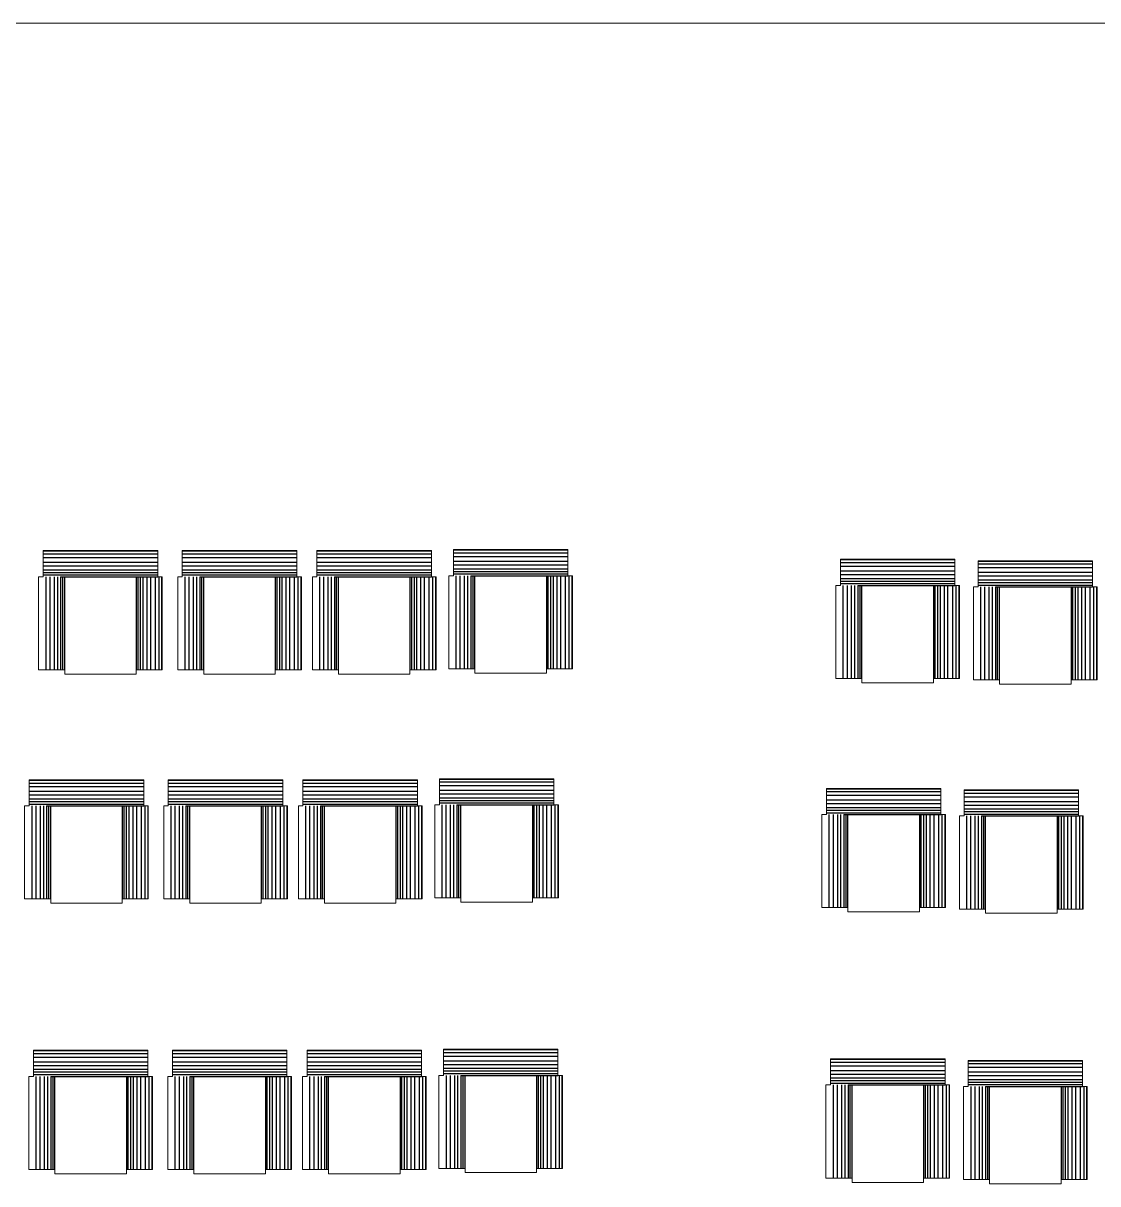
# Model space of a CAD drawing. Header units: feet. Extents: x 344914 to 345457, y 7396879 to 7397422.
# Drawn here: x 345259.239 to 345263.173, y 7397168.572 to 7397172.819 of the extents above; entities that cross this region are included whole.
import ezdxf

# ---------------------------------------------------------------- set-up
doc = ezdxf.new("R2010")
doc.units = ezdxf.units.FT
doc.header["$MEASUREMENT"] = 0
doc.layers.get('0').update_dxf_attribs({"lineweight": 18})
doc.layers.add('MOBIL_I', color=13, linetype='Continuous')
doc.layers.add('parede', color=7, linetype='Continuous', lineweight=18)

msp = doc.modelspace()

# ---------------------------------------------------------------- linework, layer by layer
at = {"color": 0}
for points in [[(345259.7316, 7397170.8889), (345259.7316, 7397170.7934), (345259.7485, 7397170.7934), (345259.7485, 7397170.453), (345259.653, 7397170.453), (345259.653, 7397170.4372), (345259.3912, 7397170.4372), (345259.3912, 7397170.453), (345259.2957, 7397170.453), (345259.2957, 7397170.7934), (345259.3126, 7397170.7934), (345259.3126, 7397170.8889)], [(345260.2407, 7397170.8889), (345260.2407, 7397170.7934), (345260.2576, 7397170.7934), (345260.2576, 7397170.453), (345260.1621, 7397170.453), (345260.1621, 7397170.4372), (345259.9003, 7397170.4372), (345259.9003, 7397170.453), (345259.8048, 7397170.453), (345259.8048, 7397170.7934), (345259.8217, 7397170.7934), (345259.8217, 7397170.8889)], [(345260.7337, 7397170.8889), (345260.7337, 7397170.7934), (345260.7506, 7397170.7934), (345260.7506, 7397170.453), (345260.6551, 7397170.453), (345260.6551, 7397170.4372), (345260.3933, 7397170.4372), (345260.3933, 7397170.453), (345260.2978, 7397170.453), (345260.2978, 7397170.7934), (345260.3147, 7397170.7934), (345260.3147, 7397170.8889)], [(345261.233, 7397170.8926), (345261.233, 7397170.7971), (345261.25, 7397170.7971), (345261.25, 7397170.4567), (345261.1545, 7397170.4567), (345261.1545, 7397170.441), (345260.8926, 7397170.441), (345260.8926, 7397170.4567), (345260.7971, 7397170.4567), (345260.7971, 7397170.7971), (345260.814, 7397170.7971), (345260.814, 7397170.8926)], [(345262.65, 7397170.8573), (345262.65, 7397170.7618), (345262.6669, 7397170.7618), (345262.6669, 7397170.4213), (345262.5714, 7397170.4213), (345262.5714, 7397170.4056), (345262.3095, 7397170.4056), (345262.3095, 7397170.4213), (345262.214, 7397170.4213), (345262.214, 7397170.7618), (345262.231, 7397170.7618), (345262.231, 7397170.8573)], [(345263.1537, 7397170.8519), (345263.1537, 7397170.7564), (345263.1706, 7397170.7564), (345263.1706, 7397170.416), (345263.0751, 7397170.416), (345263.0751, 7397170.4003), (345262.8133, 7397170.4003), (345262.8133, 7397170.416), (345262.7177, 7397170.416), (345262.7177, 7397170.7564), (345262.7347, 7397170.7564), (345262.7347, 7397170.8519)], [(345259.6803, 7397170.0506), (345259.6803, 7397169.9551), (345259.6973, 7397169.9551), (345259.6973, 7397169.6147), (345259.6018, 7397169.6147), (345259.6018, 7397169.5989), (345259.3399, 7397169.5989), (345259.3399, 7397169.6147), (345259.2444, 7397169.6147), (345259.2444, 7397169.9551), (345259.2613, 7397169.9551), (345259.2613, 7397170.0506)], [(345260.1894, 7397170.0506), (345260.1894, 7397169.9551), (345260.2063, 7397169.9551), (345260.2063, 7397169.6147), (345260.1108, 7397169.6147), (345260.1108, 7397169.5989), (345259.849, 7397169.5989), (345259.849, 7397169.6147), (345259.7535, 7397169.6147), (345259.7535, 7397169.9551), (345259.7704, 7397169.9551), (345259.7704, 7397170.0506)], [(345260.6824, 7397170.0506), (345260.6824, 7397169.9551), (345260.6993, 7397169.9551), (345260.6993, 7397169.6147), (345260.6038, 7397169.6147), (345260.6038, 7397169.5989), (345260.342, 7397169.5989), (345260.342, 7397169.6147), (345260.2465, 7397169.6147), (345260.2465, 7397169.9551), (345260.2634, 7397169.9551), (345260.2634, 7397170.0506)], [(345261.1818, 7397170.0543), (345261.1818, 7397169.9588), (345261.1987, 7397169.9588), (345261.1987, 7397169.6184), (345261.1032, 7397169.6184), (345261.1032, 7397169.6027), (345260.8414, 7397169.6027), (345260.8414, 7397169.6184), (345260.7458, 7397169.6184), (345260.7458, 7397169.9588), (345260.7628, 7397169.9588), (345260.7628, 7397170.0543)], [(345262.5987, 7397170.019), (345262.5987, 7397169.9235), (345262.6156, 7397169.9235), (345262.6156, 7397169.5831), (345262.5201, 7397169.5831), (345262.5201, 7397169.5673), (345262.2583, 7397169.5673), (345262.2583, 7397169.5831), (345262.1628, 7397169.5831), (345262.1628, 7397169.9235), (345262.1797, 7397169.9235), (345262.1797, 7397170.019)], [(345263.1024, 7397170.0136), (345263.1024, 7397169.9181), (345263.1193, 7397169.9181), (345263.1193, 7397169.5777), (345263.0238, 7397169.5777), (345263.0238, 7397169.562), (345262.762, 7397169.562), (345262.762, 7397169.5777), (345262.6665, 7397169.5777), (345262.6665, 7397169.9181), (345262.6834, 7397169.9181), (345262.6834, 7397170.0136)], [(345259.6956, 7397169.0609), (345259.6956, 7397168.9654), (345259.7125, 7397168.9654), (345259.7125, 7397168.625), (345259.617, 7397168.625), (345259.617, 7397168.6093), (345259.3551, 7397168.6093), (345259.3551, 7397168.625), (345259.2596, 7397168.625), (345259.2596, 7397168.9654), (345259.2766, 7397168.9654), (345259.2766, 7397169.0609)], [(345260.2046, 7397169.0609), (345260.2046, 7397168.9654), (345260.2216, 7397168.9654), (345260.2216, 7397168.625), (345260.1261, 7397168.625), (345260.1261, 7397168.6093), (345259.8642, 7397168.6093), (345259.8642, 7397168.625), (345259.7687, 7397168.625), (345259.7687, 7397168.9654), (345259.7856, 7397168.9654), (345259.7856, 7397169.0609)], [(345260.6976, 7397169.0609), (345260.6976, 7397168.9654), (345260.7146, 7397168.9654), (345260.7146, 7397168.625), (345260.6191, 7397168.625), (345260.6191, 7397168.6093), (345260.3572, 7397168.6093), (345260.3572, 7397168.625), (345260.2617, 7397168.625), (345260.2617, 7397168.9654), (345260.2786, 7397168.9654), (345260.2786, 7397169.0609)], [(345261.197, 7397169.0647), (345261.197, 7397168.9691), (345261.2139, 7397168.9691), (345261.2139, 7397168.6287), (345261.1184, 7397168.6287), (345261.1184, 7397168.613), (345260.8566, 7397168.613), (345260.8566, 7397168.6287), (345260.7611, 7397168.6287), (345260.7611, 7397168.9691), (345260.778, 7397168.9691), (345260.778, 7397169.0647)], [(345262.6139, 7397169.0293), (345262.6139, 7397168.9338), (345262.6308, 7397168.9338), (345262.6308, 7397168.5934), (345262.5353, 7397168.5934), (345262.5353, 7397168.5776), (345262.2735, 7397168.5776), (345262.2735, 7397168.5934), (345262.178, 7397168.5934), (345262.178, 7397168.9338), (345262.1949, 7397168.9338), (345262.1949, 7397169.0293)], [(345263.1176, 7397169.0239), (345263.1176, 7397168.9284), (345263.1346, 7397168.9284), (345263.1346, 7397168.588), (345263.0391, 7397168.588), (345263.0391, 7397168.5723), (345262.7772, 7397168.5723), (345262.7772, 7397168.588), (345262.6817, 7397168.588), (345262.6817, 7397168.9284), (345262.6986, 7397168.9284), (345262.6986, 7397169.0239)]]:
    msp.add_lwpolyline(points, close=True, dxfattribs=at)
at = {"layer": 'MOBIL_I'}
for p, q in [((345259.7316, 7397170.8865), (345259.3126, 7397170.8865)), ((345259.3126, 7397170.877), (345259.7316, 7397170.877)), ((345260.2407, 7397170.8865), (345259.8217, 7397170.8865)), ((345259.8217, 7397170.877), (345260.2407, 7397170.877)), ((345260.7337, 7397170.8865), (345260.3147, 7397170.8865)), ((345260.3147, 7397170.877), (345260.7337, 7397170.877)), ((345261.233, 7397170.8902), (345260.814, 7397170.8902)), ((345260.814, 7397170.8808), (345261.233, 7397170.8808)), ((345259.7316, 7397170.8627), (345259.3126, 7397170.8627)), ((345259.3126, 7397170.8467), (345259.7316, 7397170.8467)), ((345259.7316, 7397170.8321), (345259.3126, 7397170.8321)), ((345260.2407, 7397170.8627), (345259.8217, 7397170.8627)), ((345259.8217, 7397170.8467), (345260.2407, 7397170.8467)), ((345260.2407, 7397170.8321), (345259.8217, 7397170.8321)), ((345260.7337, 7397170.8627), (345260.3147, 7397170.8627)), ((345260.3147, 7397170.8467), (345260.7337, 7397170.8467)), ((345260.7337, 7397170.8321), (345260.3147, 7397170.8321)), ((345261.233, 7397170.8664), (345260.814, 7397170.8664)), ((345260.814, 7397170.8504), (345261.233, 7397170.8504)), ((345261.233, 7397170.8358), (345260.814, 7397170.8358)), ((345262.65, 7397170.8549), (345262.231, 7397170.8549)), ((345262.231, 7397170.8454), (345262.65, 7397170.8454)), ((345262.65, 7397170.831), (345262.231, 7397170.831)), ((345263.1537, 7397170.8495), (345262.7347, 7397170.8495)), ((345262.7347, 7397170.8401), (345263.1537, 7397170.8401)), ((345259.3126, 7397170.819), (345259.7316, 7397170.819)), ((345259.7316, 7397170.8082), (345259.3126, 7397170.8082)), ((345259.3126, 7397170.8001), (345259.7316, 7397170.8001)), ((345259.3219, 7397170.7934), (345259.3219, 7397170.453)), ((345259.3379, 7397170.453), (345259.3379, 7397170.7934)), ((345259.3525, 7397170.7934), (345259.3525, 7397170.453)), ((345259.3655, 7397170.453), (345259.3655, 7397170.7934)), ((345259.3764, 7397170.7934), (345259.6679, 7397170.7934)), ((345259.3764, 7397170.7934), (345259.3764, 7397170.453)), ((345259.3844, 7397170.453), (345259.3844, 7397170.7934)), ((345259.3912, 7397170.453), (345259.3912, 7397170.7934)), ((345259.653, 7397170.7934), (345259.653, 7397170.453)), ((345259.6597, 7397170.453), (345259.6597, 7397170.7934)), ((345259.6679, 7397170.7934), (345259.6679, 7397170.453)), ((345259.6679, 7397170.7934), (345259.7316, 7397170.7934)), ((345259.6787, 7397170.453), (345259.6787, 7397170.7934)), ((345259.6917, 7397170.7934), (345259.6917, 7397170.453)), ((345259.7063, 7397170.453), (345259.7063, 7397170.7934)), ((345259.7223, 7397170.7934), (345259.7223, 7397170.453)), ((345259.7367, 7397170.453), (345259.7367, 7397170.7934)), ((345259.7461, 7397170.7934), (345259.7461, 7397170.453)), ((345259.8217, 7397170.819), (345260.2407, 7397170.819)), ((345260.2407, 7397170.8082), (345259.8217, 7397170.8082)), ((345259.8217, 7397170.8001), (345260.2407, 7397170.8001)), ((345259.831, 7397170.7934), (345259.831, 7397170.453)), ((345259.847, 7397170.453), (345259.847, 7397170.7934)), ((345259.8616, 7397170.7934), (345259.8616, 7397170.453)), ((345259.8746, 7397170.453), (345259.8746, 7397170.7934)), ((345259.8854, 7397170.7934), (345259.8854, 7397170.453)), ((345259.8855, 7397170.7934), (345260.177, 7397170.7934)), ((345259.8935, 7397170.453), (345259.8935, 7397170.7934)), ((345259.9003, 7397170.453), (345259.9003, 7397170.7934)), ((345260.1621, 7397170.7934), (345260.1621, 7397170.453)), ((345260.1688, 7397170.453), (345260.1688, 7397170.7934)), ((345260.177, 7397170.7934), (345260.177, 7397170.453)), ((345260.177, 7397170.7934), (345260.2407, 7397170.7934)), ((345260.1878, 7397170.453), (345260.1878, 7397170.7934)), ((345260.2008, 7397170.7934), (345260.2008, 7397170.453)), ((345260.2154, 7397170.453), (345260.2154, 7397170.7934)), ((345260.2314, 7397170.7934), (345260.2314, 7397170.453)), ((345260.2457, 7397170.453), (345260.2457, 7397170.7934)), ((345260.2552, 7397170.7934), (345260.2552, 7397170.453)), ((345260.3147, 7397170.819), (345260.7337, 7397170.819)), ((345260.7337, 7397170.8082), (345260.3147, 7397170.8082)), ((345260.3147, 7397170.8001), (345260.7337, 7397170.8001)), ((345260.324, 7397170.7934), (345260.324, 7397170.453)), ((345260.34, 7397170.453), (345260.34, 7397170.7934)), ((345260.3546, 7397170.7934), (345260.3546, 7397170.453)), ((345260.3676, 7397170.453), (345260.3676, 7397170.7934)), ((345260.3784, 7397170.7934), (345260.3784, 7397170.453)), ((345260.3785, 7397170.7934), (345260.67, 7397170.7934)), ((345260.3865, 7397170.453), (345260.3865, 7397170.7934)), ((345260.3933, 7397170.453), (345260.3933, 7397170.7934)), ((345260.6551, 7397170.7934), (345260.6551, 7397170.453)), ((345260.6618, 7397170.453), (345260.6618, 7397170.7934)), ((345260.67, 7397170.7934), (345260.67, 7397170.453)), ((345260.67, 7397170.7934), (345260.7337, 7397170.7934)), ((345260.6808, 7397170.453), (345260.6808, 7397170.7934)), ((345260.6938, 7397170.7934), (345260.6938, 7397170.453)), ((345260.7084, 7397170.453), (345260.7084, 7397170.7934)), ((345260.7244, 7397170.7934), (345260.7244, 7397170.453)), ((345260.7387, 7397170.453), (345260.7387, 7397170.7934)), ((345260.7482, 7397170.7934), (345260.7482, 7397170.453)), ((345260.814, 7397170.8228), (345261.233, 7397170.8228)), ((345261.233, 7397170.812), (345260.814, 7397170.812)), ((345260.814, 7397170.8038), (345261.233, 7397170.8038)), ((345260.8233, 7397170.7971), (345260.8233, 7397170.4567)), ((345260.8393, 7397170.4567), (345260.8393, 7397170.7971)), ((345260.8539, 7397170.7971), (345260.8539, 7397170.4567)), ((345260.867, 7397170.4567), (345260.867, 7397170.7971)), ((345260.8778, 7397170.7971), (345261.1693, 7397170.7971)), ((345260.8778, 7397170.7971), (345260.8778, 7397170.4567)), ((345260.8859, 7397170.4567), (345260.8859, 7397170.7971)), ((345260.8926, 7397170.4567), (345260.8926, 7397170.7971)), ((345261.1545, 7397170.7971), (345261.1545, 7397170.4567)), ((345261.1612, 7397170.4567), (345261.1612, 7397170.7971)), ((345261.1693, 7397170.7971), (345261.1693, 7397170.4567)), ((345261.1693, 7397170.7971), (345261.233, 7397170.7971)), ((345261.1802, 7397170.4567), (345261.1802, 7397170.7971)), ((345261.1931, 7397170.7971), (345261.1931, 7397170.4567)), ((345261.2078, 7397170.4567), (345261.2078, 7397170.7971)), ((345261.2237, 7397170.7971), (345261.2237, 7397170.4567)), ((345261.2381, 7397170.4567), (345261.2381, 7397170.7971)), ((345261.2476, 7397170.7971), (345261.2476, 7397170.4567)), ((345262.231, 7397170.8151), (345262.65, 7397170.8151)), ((345262.65, 7397170.8004), (345262.231, 7397170.8004)), ((345263.1537, 7397170.8257), (345262.7347, 7397170.8257)), ((345262.7347, 7397170.8097), (345263.1537, 7397170.8097)), ((345263.1537, 7397170.7951), (345262.7347, 7397170.7951)), ((345262.231, 7397170.7874), (345262.65, 7397170.7874)), ((345262.65, 7397170.7766), (345262.231, 7397170.7766)), ((345262.231, 7397170.7685), (345262.65, 7397170.7685)), ((345262.2402, 7397170.7618), (345262.2402, 7397170.4213)), ((345262.2563, 7397170.4213), (345262.2563, 7397170.7618)), ((345262.2708, 7397170.7618), (345262.2708, 7397170.4213)), ((345262.2839, 7397170.4213), (345262.2839, 7397170.7618)), ((345262.2947, 7397170.7618), (345262.5862, 7397170.7618)), ((345262.2947, 7397170.7618), (345262.2947, 7397170.4213)), ((345262.3028, 7397170.4213), (345262.3028, 7397170.7618)), ((345262.3095, 7397170.4213), (345262.3095, 7397170.7618)), ((345262.5714, 7397170.7618), (345262.5714, 7397170.4213)), ((345262.5781, 7397170.4213), (345262.5781, 7397170.7618)), ((345262.5863, 7397170.7618), (345262.5863, 7397170.4213)), ((345262.5863, 7397170.7618), (345262.65, 7397170.7618)), ((345262.5971, 7397170.4213), (345262.5971, 7397170.7618)), ((345262.6101, 7397170.7618), (345262.6101, 7397170.4213)), ((345262.6247, 7397170.4213), (345262.6247, 7397170.7618)), ((345262.6407, 7397170.7618), (345262.6407, 7397170.4213)), ((345262.655, 7397170.4213), (345262.655, 7397170.7618)), ((345262.6645, 7397170.7618), (345262.6645, 7397170.4213)), ((345262.7347, 7397170.782), (345263.1537, 7397170.782)), ((345263.1537, 7397170.7713), (345262.7347, 7397170.7713)), ((345262.7347, 7397170.7631), (345263.1537, 7397170.7631)), ((345262.744, 7397170.7564), (345262.744, 7397170.416)), ((345262.76, 7397170.416), (345262.76, 7397170.7564)), ((345262.7746, 7397170.7564), (345262.7746, 7397170.416)), ((345262.7876, 7397170.416), (345262.7876, 7397170.7564)), ((345262.7984, 7397170.7564), (345262.7984, 7397170.416)), ((345262.7985, 7397170.7564), (345263.0899, 7397170.7564)), ((345262.8065, 7397170.416), (345262.8065, 7397170.7564)), ((345262.8133, 7397170.416), (345262.8133, 7397170.7564)), ((345263.0751, 7397170.7564), (345263.0751, 7397170.416)), ((345263.0818, 7397170.416), (345263.0818, 7397170.7564)), ((345263.09, 7397170.7564), (345263.09, 7397170.416)), ((345263.09, 7397170.7564), (345263.1537, 7397170.7564)), ((345263.1008, 7397170.416), (345263.1008, 7397170.7564)), ((345263.1138, 7397170.7564), (345263.1138, 7397170.416)), ((345263.1284, 7397170.416), (345263.1284, 7397170.7564)), ((345263.1444, 7397170.7564), (345263.1444, 7397170.416)), ((345263.1587, 7397170.416), (345263.1587, 7397170.7564)), ((345263.1682, 7397170.7564), (345263.1682, 7397170.416)), ((345259.6803, 7397170.0482), (345259.2613, 7397170.0482)), ((345259.2613, 7397170.0387), (345259.6803, 7397170.0387)), ((345259.6803, 7397170.0244), (345259.2613, 7397170.0244)), ((345260.1894, 7397170.0482), (345259.7704, 7397170.0482)), ((345259.7704, 7397170.0387), (345260.1894, 7397170.0387)), ((345260.1894, 7397170.0244), (345259.7704, 7397170.0244)), ((345260.6824, 7397170.0482), (345260.2634, 7397170.0482)), ((345260.2634, 7397170.0387), (345260.6824, 7397170.0387)), ((345260.6824, 7397170.0244), (345260.2634, 7397170.0244)), ((345261.1818, 7397170.0519), (345260.7628, 7397170.0519)), ((345260.7628, 7397170.0425), (345261.1818, 7397170.0425)), ((345261.1818, 7397170.0281), (345260.7628, 7397170.0281)), ((345259.2613, 7397170.0084), (345259.6803, 7397170.0084)), ((345259.6803, 7397169.9938), (345259.2613, 7397169.9938)), ((345259.7704, 7397170.0084), (345260.1894, 7397170.0084)), ((345260.1894, 7397169.9938), (345259.7704, 7397169.9938)), ((345260.2634, 7397170.0084), (345260.6824, 7397170.0084)), ((345260.6824, 7397169.9938), (345260.2634, 7397169.9938)), ((345260.7628, 7397170.0121), (345261.1818, 7397170.0121)), ((345261.1818, 7397169.9975), (345260.7628, 7397169.9975)), ((345260.7628, 7397169.9845), (345261.1818, 7397169.9845)), ((345262.5987, 7397170.0166), (345262.1797, 7397170.0166)), ((345262.1797, 7397170.0071), (345262.5987, 7397170.0071)), ((345262.5987, 7397169.9928), (345262.1797, 7397169.9928)), ((345263.1024, 7397170.0112), (345262.6834, 7397170.0112)), ((345262.6834, 7397170.0018), (345263.1024, 7397170.0018)), ((345263.1024, 7397169.9874), (345262.6834, 7397169.9874)), ((345259.2613, 7397169.9807), (345259.6803, 7397169.9807)), ((345259.6803, 7397169.97), (345259.2613, 7397169.97)), ((345259.2613, 7397169.9618), (345259.6803, 7397169.9618)), ((345259.2706, 7397169.9551), (345259.2706, 7397169.6147)), ((345259.2866, 7397169.6147), (345259.2866, 7397169.9551)), ((345259.3012, 7397169.9551), (345259.3012, 7397169.6147)), ((345259.3143, 7397169.6147), (345259.3143, 7397169.9551)), ((345259.3251, 7397169.9551), (345259.6166, 7397169.9551)), ((345259.3251, 7397169.9551), (345259.3251, 7397169.6147)), ((345259.3332, 7397169.6147), (345259.3332, 7397169.9551)), ((345259.3399, 7397169.6147), (345259.3399, 7397169.9551)), ((345259.6018, 7397169.9551), (345259.6018, 7397169.6147)), ((345259.6085, 7397169.6147), (345259.6085, 7397169.9551)), ((345259.6166, 7397169.9551), (345259.6166, 7397169.6147)), ((345259.6166, 7397169.9551), (345259.6803, 7397169.9551)), ((345259.6275, 7397169.6147), (345259.6275, 7397169.9551)), ((345259.6404, 7397169.9551), (345259.6404, 7397169.6147)), ((345259.6551, 7397169.6147), (345259.6551, 7397169.9551)), ((345259.671, 7397169.9551), (345259.671, 7397169.6147)), ((345259.6854, 7397169.6147), (345259.6854, 7397169.9551)), ((345259.6949, 7397169.9551), (345259.6949, 7397169.6147)), ((345259.7704, 7397169.9807), (345260.1894, 7397169.9807)), ((345260.1894, 7397169.97), (345259.7704, 7397169.97)), ((345259.7704, 7397169.9618), (345260.1894, 7397169.9618)), ((345259.7797, 7397169.9551), (345259.7797, 7397169.6147)), ((345259.7957, 7397169.6147), (345259.7957, 7397169.9551)), ((345259.8103, 7397169.9551), (345259.8103, 7397169.6147)), ((345259.8234, 7397169.6147), (345259.8234, 7397169.9551)), ((345259.8342, 7397169.9551), (345260.1257, 7397169.9551)), ((345259.8342, 7397169.9551), (345259.8342, 7397169.6147)), ((345259.8423, 7397169.6147), (345259.8423, 7397169.9551)), ((345259.849, 7397169.6147), (345259.849, 7397169.9551)), ((345260.1108, 7397169.9551), (345260.1108, 7397169.6147)), ((345260.1176, 7397169.6147), (345260.1176, 7397169.9551)), ((345260.1257, 7397169.9551), (345260.1257, 7397169.6147)), ((345260.1257, 7397169.9551), (345260.1894, 7397169.9551)), ((345260.1365, 7397169.6147), (345260.1365, 7397169.9551)), ((345260.1495, 7397169.9551), (345260.1495, 7397169.6147)), ((345260.1642, 7397169.6147), (345260.1642, 7397169.9551)), ((345260.1801, 7397169.9551), (345260.1801, 7397169.6147)), ((345260.1945, 7397169.6147), (345260.1945, 7397169.9551)), ((345260.2039, 7397169.9551), (345260.2039, 7397169.6147)), ((345260.2634, 7397169.9807), (345260.6824, 7397169.9807)), ((345260.6824, 7397169.97), (345260.2634, 7397169.97)), ((345260.2634, 7397169.9618), (345260.6824, 7397169.9618)), ((345260.2727, 7397169.9551), (345260.2727, 7397169.6147)), ((345260.2887, 7397169.6147), (345260.2887, 7397169.9551)), ((345260.3033, 7397169.9551), (345260.3033, 7397169.6147)), ((345260.3164, 7397169.6147), (345260.3164, 7397169.9551)), ((345260.3272, 7397169.9551), (345260.6187, 7397169.9551)), ((345260.3272, 7397169.9551), (345260.3272, 7397169.6147)), ((345260.3353, 7397169.6147), (345260.3353, 7397169.9551)), ((345260.342, 7397169.6147), (345260.342, 7397169.9551)), ((345260.6038, 7397169.9551), (345260.6038, 7397169.6147)), ((345260.6106, 7397169.6147), (345260.6106, 7397169.9551)), ((345260.6187, 7397169.9551), (345260.6187, 7397169.6147)), ((345260.6187, 7397169.9551), (345260.6824, 7397169.9551)), ((345260.6295, 7397169.6147), (345260.6295, 7397169.9551)), ((345260.6425, 7397169.9551), (345260.6425, 7397169.6147)), ((345260.6572, 7397169.6147), (345260.6572, 7397169.9551)), ((345260.6731, 7397169.9551), (345260.6731, 7397169.6147)), ((345260.6875, 7397169.6147), (345260.6875, 7397169.9551)), ((345260.6969, 7397169.9551), (345260.6969, 7397169.6147)), ((345261.1818, 7397169.9737), (345260.7628, 7397169.9737)), ((345260.7628, 7397169.9656), (345261.1818, 7397169.9656)), ((345260.7721, 7397169.9588), (345260.7721, 7397169.6184)), ((345260.7881, 7397169.6184), (345260.7881, 7397169.9588)), ((345260.8027, 7397169.9588), (345260.8027, 7397169.6184)), ((345260.8157, 7397169.6184), (345260.8157, 7397169.9588)), ((345260.8265, 7397169.9588), (345260.8265, 7397169.6184)), ((345260.8266, 7397169.9588), (345261.118, 7397169.9588)), ((345260.8346, 7397169.6184), (345260.8346, 7397169.9588)), ((345260.8414, 7397169.6184), (345260.8414, 7397169.9588)), ((345261.1032, 7397169.9588), (345261.1032, 7397169.6184)), ((345261.1099, 7397169.6184), (345261.1099, 7397169.9588)), ((345261.1181, 7397169.9588), (345261.1181, 7397169.6184)), ((345261.1181, 7397169.9588), (345261.1818, 7397169.9588)), ((345261.1289, 7397169.6184), (345261.1289, 7397169.9588)), ((345261.1419, 7397169.9588), (345261.1419, 7397169.6184)), ((345261.1565, 7397169.6184), (345261.1565, 7397169.9588)), ((345261.1725, 7397169.9588), (345261.1725, 7397169.6184)), ((345261.1868, 7397169.6184), (345261.1868, 7397169.9588)), ((345261.1963, 7397169.9588), (345261.1963, 7397169.6184)), ((345262.1797, 7397169.9768), (345262.5987, 7397169.9768)), ((345262.5987, 7397169.9621), (345262.1797, 7397169.9621)), ((345262.1797, 7397169.9491), (345262.5987, 7397169.9491)), ((345262.6834, 7397169.9714), (345263.1024, 7397169.9714)), ((345263.1024, 7397169.9568), (345262.6834, 7397169.9568)), ((345262.6834, 7397169.9438), (345263.1024, 7397169.9438)), ((345262.5987, 7397169.9383), (345262.1797, 7397169.9383)), ((345262.1797, 7397169.9302), (345262.5987, 7397169.9302)), ((345262.189, 7397169.9235), (345262.189, 7397169.5831)), ((345262.205, 7397169.5831), (345262.205, 7397169.9235)), ((345262.2196, 7397169.9235), (345262.2196, 7397169.5831)), ((345262.2326, 7397169.5831), (345262.2326, 7397169.9235)), ((345262.2435, 7397169.9235), (345262.535, 7397169.9235)), ((345262.2435, 7397169.9235), (345262.2435, 7397169.5831)), ((345262.2516, 7397169.5831), (345262.2516, 7397169.9235)), ((345262.2583, 7397169.5831), (345262.2583, 7397169.9235)), ((345262.5201, 7397169.9235), (345262.5201, 7397169.5831)), ((345262.5268, 7397169.5831), (345262.5268, 7397169.9235)), ((345262.535, 7397169.9235), (345262.535, 7397169.5831)), ((345262.535, 7397169.9235), (345262.5987, 7397169.9235)), ((345262.5458, 7397169.5831), (345262.5458, 7397169.9235)), ((345262.5588, 7397169.9235), (345262.5588, 7397169.5831)), ((345262.5735, 7397169.5831), (345262.5735, 7397169.9235)), ((345262.5894, 7397169.9235), (345262.5894, 7397169.5831)), ((345262.6038, 7397169.5831), (345262.6038, 7397169.9235)), ((345262.6132, 7397169.9235), (345262.6132, 7397169.5831)), ((345263.1024, 7397169.933), (345262.6834, 7397169.933)), ((345262.6834, 7397169.9248), (345263.1024, 7397169.9248)), ((345262.6927, 7397169.9181), (345262.6927, 7397169.5777)), ((345262.7087, 7397169.5777), (345262.7087, 7397169.9181)), ((345262.7233, 7397169.9181), (345262.7233, 7397169.5777)), ((345262.7363, 7397169.5777), (345262.7363, 7397169.9181)), ((345262.7472, 7397169.9181), (345263.0387, 7397169.9181)), ((345262.7472, 7397169.9181), (345262.7472, 7397169.5777)), ((345262.7553, 7397169.5777), (345262.7553, 7397169.9181)), ((345262.762, 7397169.5777), (345262.762, 7397169.9181)), ((345263.0238, 7397169.9181), (345263.0238, 7397169.5777)), ((345263.0306, 7397169.5777), (345263.0306, 7397169.9181)), ((345263.0387, 7397169.9181), (345263.0387, 7397169.5777)), ((345263.0387, 7397169.9181), (345263.1024, 7397169.9181)), ((345263.0495, 7397169.5777), (345263.0495, 7397169.9181)), ((345263.0625, 7397169.9181), (345263.0625, 7397169.5777)), ((345263.0772, 7397169.5777), (345263.0772, 7397169.9181)), ((345263.0931, 7397169.9181), (345263.0931, 7397169.5777)), ((345263.1075, 7397169.5777), (345263.1075, 7397169.9181)), ((345263.1169, 7397169.9181), (345263.1169, 7397169.5777)), ((345259.6956, 7397169.0585), (345259.2766, 7397169.0585)), ((345259.2766, 7397169.0491), (345259.6956, 7397169.0491)), ((345260.2046, 7397169.0585), (345259.7856, 7397169.0585)), ((345259.7856, 7397169.0491), (345260.2046, 7397169.0491)), ((345260.6976, 7397169.0585), (345260.2786, 7397169.0585)), ((345260.2786, 7397169.0491), (345260.6976, 7397169.0491)), ((345261.197, 7397169.0623), (345260.778, 7397169.0623)), ((345260.778, 7397169.0528), (345261.197, 7397169.0528)), ((345259.6956, 7397169.0347), (345259.2766, 7397169.0347)), ((345259.2766, 7397169.0187), (345259.6956, 7397169.0187)), ((345260.2046, 7397169.0347), (345259.7856, 7397169.0347)), ((345259.7856, 7397169.0187), (345260.2046, 7397169.0187)), ((345260.6976, 7397169.0347), (345260.2786, 7397169.0347)), ((345260.2786, 7397169.0187), (345260.6976, 7397169.0187)), ((345261.197, 7397169.0384), (345260.778, 7397169.0384)), ((345260.778, 7397169.0224), (345261.197, 7397169.0224)), ((345261.197, 7397169.0078), (345260.778, 7397169.0078)), ((345262.6139, 7397169.0269), (345262.1949, 7397169.0269)), ((345262.1949, 7397169.0174), (345262.6139, 7397169.0174)), ((345263.1176, 7397169.0215), (345262.6986, 7397169.0215)), ((345262.6986, 7397169.0121), (345263.1176, 7397169.0121)), ((345259.6956, 7397169.0041), (345259.2766, 7397169.0041)), ((345259.2766, 7397168.9911), (345259.6956, 7397168.9911)), ((345259.6956, 7397168.9803), (345259.2766, 7397168.9803)), ((345259.2766, 7397168.9721), (345259.6956, 7397168.9721)), ((345259.2858, 7397168.9654), (345259.2858, 7397168.625)), ((345259.3019, 7397168.625), (345259.3019, 7397168.9654)), ((345259.3164, 7397168.9654), (345259.3164, 7397168.625)), ((345259.3295, 7397168.625), (345259.3295, 7397168.9654)), ((345259.3403, 7397168.9654), (345259.6318, 7397168.9654)), ((345259.3403, 7397168.9654), (345259.3403, 7397168.625)), ((345259.3484, 7397168.625), (345259.3484, 7397168.9654)), ((345259.3551, 7397168.625), (345259.3551, 7397168.9654)), ((345259.617, 7397168.9654), (345259.617, 7397168.625)), ((345259.6237, 7397168.625), (345259.6237, 7397168.9654)), ((345259.6318, 7397168.9654), (345259.6318, 7397168.625)), ((345259.6318, 7397168.9654), (345259.6956, 7397168.9654)), ((345259.6427, 7397168.625), (345259.6427, 7397168.9654)), ((345259.6557, 7397168.9654), (345259.6557, 7397168.625)), ((345259.6703, 7397168.625), (345259.6703, 7397168.9654)), ((345259.6863, 7397168.9654), (345259.6863, 7397168.625)), ((345259.7006, 7397168.625), (345259.7006, 7397168.9654)), ((345259.7101, 7397168.9654), (345259.7101, 7397168.625)), ((345260.2046, 7397169.0041), (345259.7856, 7397169.0041)), ((345259.7856, 7397168.9911), (345260.2046, 7397168.9911)), ((345260.2046, 7397168.9803), (345259.7856, 7397168.9803)), ((345259.7856, 7397168.9721), (345260.2046, 7397168.9721)), ((345259.7949, 7397168.9654), (345259.7949, 7397168.625)), ((345259.8109, 7397168.625), (345259.8109, 7397168.9654)), ((345259.8255, 7397168.9654), (345259.8255, 7397168.625)), ((345259.8386, 7397168.625), (345259.8386, 7397168.9654)), ((345259.8494, 7397168.9654), (345260.1409, 7397168.9654)), ((345259.8494, 7397168.9654), (345259.8494, 7397168.625)), ((345259.8575, 7397168.625), (345259.8575, 7397168.9654)), ((345259.8642, 7397168.625), (345259.8642, 7397168.9654)), ((345260.1261, 7397168.9654), (345260.1261, 7397168.625)), ((345260.1328, 7397168.625), (345260.1328, 7397168.9654)), ((345260.1409, 7397168.9654), (345260.1409, 7397168.625)), ((345260.1409, 7397168.9654), (345260.2046, 7397168.9654)), ((345260.1518, 7397168.625), (345260.1518, 7397168.9654)), ((345260.1648, 7397168.9654), (345260.1648, 7397168.625)), ((345260.1794, 7397168.625), (345260.1794, 7397168.9654)), ((345260.1954, 7397168.9654), (345260.1954, 7397168.625)), ((345260.2097, 7397168.625), (345260.2097, 7397168.9654)), ((345260.2192, 7397168.9654), (345260.2192, 7397168.625)), ((345260.6976, 7397169.0041), (345260.2786, 7397169.0041)), ((345260.2786, 7397168.9911), (345260.6976, 7397168.9911)), ((345260.6976, 7397168.9803), (345260.2786, 7397168.9803)), ((345260.2786, 7397168.9721), (345260.6976, 7397168.9721)), ((345260.2879, 7397168.9654), (345260.2879, 7397168.625)), ((345260.3039, 7397168.625), (345260.3039, 7397168.9654)), ((345260.3185, 7397168.9654), (345260.3185, 7397168.625)), ((345260.3316, 7397168.625), (345260.3316, 7397168.9654)), ((345260.3424, 7397168.9654), (345260.6339, 7397168.9654)), ((345260.3424, 7397168.9654), (345260.3424, 7397168.625)), ((345260.3505, 7397168.625), (345260.3505, 7397168.9654)), ((345260.3572, 7397168.625), (345260.3572, 7397168.9654)), ((345260.6191, 7397168.9654), (345260.6191, 7397168.625)), ((345260.6258, 7397168.625), (345260.6258, 7397168.9654)), ((345260.6339, 7397168.9654), (345260.6339, 7397168.625)), ((345260.6339, 7397168.9654), (345260.6976, 7397168.9654)), ((345260.6448, 7397168.625), (345260.6448, 7397168.9654)), ((345260.6578, 7397168.9654), (345260.6578, 7397168.625)), ((345260.6724, 7397168.625), (345260.6724, 7397168.9654)), ((345260.6884, 7397168.9654), (345260.6884, 7397168.625)), ((345260.7027, 7397168.625), (345260.7027, 7397168.9654)), ((345260.7122, 7397168.9654), (345260.7122, 7397168.625)), ((345260.778, 7397168.9948), (345261.197, 7397168.9948)), ((345261.197, 7397168.984), (345260.778, 7397168.984)), ((345260.778, 7397168.9759), (345261.197, 7397168.9759)), ((345260.7873, 7397168.9691), (345260.7873, 7397168.6287)), ((345260.8033, 7397168.6287), (345260.8033, 7397168.9691)), ((345260.8179, 7397168.9691), (345260.8179, 7397168.6287)), ((345260.8309, 7397168.6287), (345260.8309, 7397168.9691)), ((345260.8418, 7397168.9691), (345261.1333, 7397168.9691)), ((345260.8418, 7397168.9691), (345260.8418, 7397168.6287)), ((345260.8499, 7397168.6287), (345260.8499, 7397168.9691)), ((345260.8566, 7397168.6287), (345260.8566, 7397168.9691)), ((345261.1184, 7397168.9691), (345261.1184, 7397168.6287)), ((345261.1251, 7397168.6287), (345261.1251, 7397168.9691)), ((345261.1333, 7397168.9691), (345261.1333, 7397168.6287)), ((345261.1333, 7397168.9691), (345261.197, 7397168.9691)), ((345261.1441, 7397168.6287), (345261.1441, 7397168.9691)), ((345261.1571, 7397168.9691), (345261.1571, 7397168.6287)), ((345261.1718, 7397168.6287), (345261.1718, 7397168.9691)), ((345261.1877, 7397168.9691), (345261.1877, 7397168.6287)), ((345261.2021, 7397168.6287), (345261.2021, 7397168.9691)), ((345261.2115, 7397168.9691), (345261.2115, 7397168.6287)), ((345262.6139, 7397169.0031), (345262.1949, 7397169.0031)), ((345262.1949, 7397168.9871), (345262.6139, 7397168.9871)), ((345262.6139, 7397168.9725), (345262.1949, 7397168.9725)), ((345263.1176, 7397168.9977), (345262.6986, 7397168.9977)), ((345262.6986, 7397168.9817), (345263.1176, 7397168.9817)), ((345263.1176, 7397168.9671), (345262.6986, 7397168.9671)), ((345262.1949, 7397168.9594), (345262.6139, 7397168.9594)), ((345262.6139, 7397168.9486), (345262.1949, 7397168.9486)), ((345262.1949, 7397168.9405), (345262.6139, 7397168.9405)), ((345262.2042, 7397168.9338), (345262.2042, 7397168.5934)), ((345262.2202, 7397168.5934), (345262.2202, 7397168.9338)), ((345262.2348, 7397168.9338), (345262.2348, 7397168.5934)), ((345262.2479, 7397168.5934), (345262.2479, 7397168.9338)), ((345262.2587, 7397168.9338), (345262.5502, 7397168.9338)), ((345262.2587, 7397168.9338), (345262.2587, 7397168.5934)), ((345262.2668, 7397168.5934), (345262.2668, 7397168.9338)), ((345262.2735, 7397168.5934), (345262.2735, 7397168.9338)), ((345262.5353, 7397168.9338), (345262.5353, 7397168.5934)), ((345262.5421, 7397168.5934), (345262.5421, 7397168.9338)), ((345262.5502, 7397168.9338), (345262.5502, 7397168.5934)), ((345262.5502, 7397168.9338), (345262.6139, 7397168.9338)), ((345262.561, 7397168.5934), (345262.561, 7397168.9338)), ((345262.574, 7397168.9338), (345262.574, 7397168.5934)), ((345262.5887, 7397168.5934), (345262.5887, 7397168.9338)), ((345262.6046, 7397168.9338), (345262.6046, 7397168.5934)), ((345262.619, 7397168.5934), (345262.619, 7397168.9338)), ((345262.6285, 7397168.9338), (345262.6285, 7397168.5934)), ((345262.6986, 7397168.9541), (345263.1176, 7397168.9541)), ((345263.1176, 7397168.9433), (345262.6986, 7397168.9433)), ((345262.6986, 7397168.9352), (345263.1176, 7397168.9352)), ((345262.7079, 7397168.9284), (345262.7079, 7397168.588)), ((345262.7239, 7397168.588), (345262.7239, 7397168.9284)), ((345262.7385, 7397168.9284), (345262.7385, 7397168.588)), ((345262.7516, 7397168.588), (345262.7516, 7397168.9284)), ((345262.7624, 7397168.9284), (345263.0539, 7397168.9284)), ((345262.7624, 7397168.9284), (345262.7624, 7397168.588)), ((345262.7705, 7397168.588), (345262.7705, 7397168.9284)), ((345262.7772, 7397168.588), (345262.7772, 7397168.9284)), ((345263.0391, 7397168.9284), (345263.0391, 7397168.588)), ((345263.0458, 7397168.588), (345263.0458, 7397168.9284)), ((345263.0539, 7397168.9284), (345263.0539, 7397168.588)), ((345263.0539, 7397168.9284), (345263.1176, 7397168.9284)), ((345263.0648, 7397168.588), (345263.0648, 7397168.9284)), ((345263.0777, 7397168.9284), (345263.0777, 7397168.588)), ((345263.0924, 7397168.588), (345263.0924, 7397168.9284)), ((345263.1083, 7397168.9284), (345263.1083, 7397168.588)), ((345263.1227, 7397168.588), (345263.1227, 7397168.9284)), ((345263.1322, 7397168.9284), (345263.1322, 7397168.588))]:
    msp.add_line(p, q, dxfattribs=at)
at = {"layer": 'parede'}
msp.add_line((345266.606, 7397172.8188), (345251.906, 7397172.8188), dxfattribs=at)

doc.saveas('drawing.dxf')
